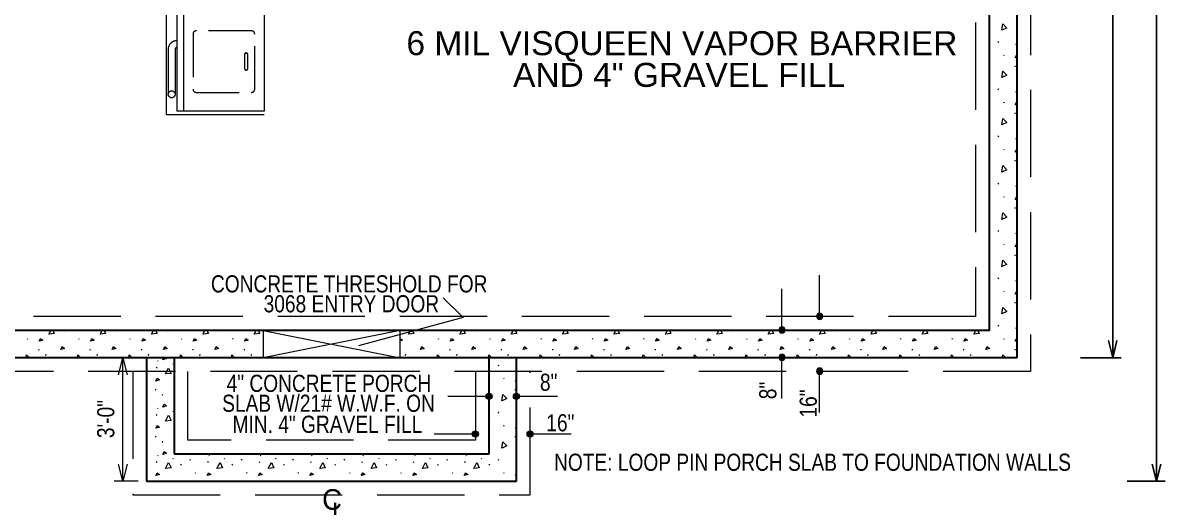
# Model space of a CAD drawing. Header units: inches. Extents: x -4443104 to -4439086, y 793046 to 798506.
# Drawn here: x -4441905.6 to -4441572.2, y 793559.1 to 793700.3 of the extents above; entities that cross this region are included whole.
import ezdxf
from ezdxf.enums import TextEntityAlignment as Align

# ---------------------------------------------------------------- set-up
doc = ezdxf.new("R2010")
doc.units = ezdxf.units.IN
doc.header["$MEASUREMENT"] = 0
doc.linetypes.add('DGN Style 2', pattern=[20.825219, 12.495132, -8.330088])
doc.linetypes.add('DGN Style 3', pattern=[35.653009, 25.466435, -10.186574])
doc.layers.get('Defpoints').update_dxf_attribs({"lineweight": 0})
doc.layers.add('(4)FND_DIM', color=4, linetype='Continuous', lineweight=0)
doc.layers.add('Level 3', color=7, linetype='Continuous', lineweight=0)
doc.styles.add('Style-Arial', font='arial.ttf')
doc.styles.add('Style-STANDARD', font='STANDARD.shx')
doc.styles.add('Style-WORKING', font='WORKING.shx')
doc.dimstyles.get("Standard").update_dxf_attribs({"dimtxt": 5, "dimasz": 4, "dimexe": 4, "dimexo": 4, "dimgap": 2.5, "dimtad": 1, "dimdec": 4, "dimzin": 11, "dimdsep": 46, "dimlunit": 4, "dimtxsty": 'Style-STANDARD', "dimblk": 'tick_1.0', "dimcen": 0.09, "dimazin": 3, "dimtfac": 1, "dimtdec": 4, "dimtofl": 0, "dimtmove": 1, "dimatfit": 1, "dimldrblk": 'tick_1.0', "dimfxl": 1, "dimfrac": 2, "dimtolj": 1, "dimtzin": 11, "dimarcsym": 0})

# ---------------------------------------------------------------- blocks, each defined once
blk = doc.blocks.new('BB-WASHDRY_2')
at = {"color": 0, "linetype": 'ByBlock', "lineweight": -2}
for p, q in [((-1.873, -0.905), (-1.873, -0.095)), ((-0.953, -0.095), (-1.873, -0.095)), ((-1.3, -0.016), (-1.716, -0.016)), ((-1.3, -0.079), (-1.716, -0.079)), ((-0.953, -0.905), (-0.953, -0.095)), ((-0.032, -0.095), (-0.953, -0.095)), ((-0.903, -0.095), (-0.857, -0.016)), ((-0.127, -0.016), (-0.857, -0.016)), ((-0.081, -0.095), (-0.127, -0.016)), ((-0.032, -0.905), (-0.032, -0.095)), ((-0.953, -0.159), (-1.873, -0.159)), ((-0.032, -0.159), (-0.953, -0.159)), ((-0.953, -0.905), (-1.873, -0.905)), ((-0.032, -0.905), (-0.953, -0.905))]:
    blk.add_line(p, q, dxfattribs=at)
at = {"color": 0, "linetype": 'ByBlock', "lineweight": -2, "ltscale": 0.03175}
for p, q in [((-1.699, -0.278), (-1.699, -0.786)), ((-1.159, -0.246), (-1.667, -0.246)), ((-1.127, -0.786), (-1.127, -0.278)), ((-1.349, -0.722), (-1.476, -0.722)), ((-1.667, -0.818), (-1.159, -0.818)), ((-1.476, -0.754), (-1.349, -0.754))]:
    blk.add_line(p, q, dxfattribs=at)
at = {"color": 0, "linetype": 'ByBlock', "lineweight": -2, "flags": 128}
blk.add_lwpolyline([(-1.905, -0.905), (-1.905, 0), (0, 0), (0, -0.905)], dxfattribs=at)
at = {"color": 0, "linetype": 'ByBlock', "lineweight": -2}
for centre, radius in [((-0.492, 0.064), 0.0635), ((-1.716, -0.048), 0.0318)]:
    blk.add_circle(centre, radius, dxfattribs=at)
for radius in [0.0794, 0.0159]:
    blk.add_arc((-1.3, -0.095), radius, 360, 90, dxfattribs=at)
at = {"color": 0, "linetype": 'ByBlock', "lineweight": -2, "ltscale": 0.03175}
for centre, radius, start, end in [((-1.667, -0.278), 0.0318, 90, 180), ((-1.159, -0.278), 0.0318, 0, 90), ((-1.476, -0.738), 0.0159, 90, 180), ((-1.476, -0.738), 0.0159, 180, 270), ((-1.349, -0.738), 0.0159, 0, 90), ((-1.349, -0.738), 0.0159, 270, 0), ((-1.667, -0.786), 0.0318, 180, 270), ((-1.159, -0.786), 0.0318, 270, 0)]:
    blk.add_arc(centre, radius, start, end, dxfattribs=at)
for p in [(-1.492, -0.738), (-1.334, -0.738)]:
    blk.add_point(p, dxfattribs=at)
blk = doc.blocks.new('WD_1')
at = {"layer": 'Level 3', "color": 7, "linetype": 'DGN Style 2', "lineweight": 0, "extrusion": (0, 0, -1), "xscale": 31.49606299212599, "yscale": -31.49606299212599, "zscale": 31.49606299212599, "rotation": 180}
blk.add_blockref('BB-WASHDRY_2', (-60, 0), dxfattribs=at)
blk = doc.blocks.new('TerminatorOpen_0.5-1')
at = {"color": 0, "linetype": 'ByBlock', "lineweight": -2}
for q in [(-1, 0.25), (-1, 0), (-1, -0.25)]:
    blk.add_line((0, 0), q, dxfattribs=at)
blk = doc.blocks.new('*D103')
at = {"layer": 'Defpoints', "color": 0, "linetype": 'Continuous', "lineweight": 13, "transparency": 16777216}
for p in [(-4441599.39, 793890.68), (-4441587.5, 793890.68), (-4441599.39, 793602.68)]:
    blk.add_point(p, dxfattribs=at)
at = {"layer": 'Level 3', "color": 0, "linetype": 'Continuous', "lineweight": -2, "transparency": 16777216}
for p, q in [((-4441596.89, 793890.68), (-4441585, 793890.68)), ((-4441587.5, 793607.68), (-4441587.5, 793885.68)), ((-4441596.89, 793602.68), (-4441585, 793602.68))]:
    blk.add_line(p, q, dxfattribs=at)
at = {"layer": 'Level 3', "color": 0, "linetype": 'Continuous', "lineweight": -2, "transparency": 16777216, "xscale": 5, "yscale": 5, "zscale": 5}
for p, rotation in [((-4441587.5, 793890.68), 90), ((-4441587.5, 793602.68), 270)]:
    blk.add_blockref('TerminatorOpen_0.5-1', p, dxfattribs=dict(at, rotation=rotation))
at = {"layer": 'Level 3', "color": 0, "linetype": 'Continuous', "lineweight": 13, "transparency": 16777216, "insert": (-4441592.55, 793746.68), "char_height": 5, "attachment_point": 5, "rotation": 90, "style": 'Style-Arial'}
blk.add_mtext('\\A1;\\H1x;\\W0.8;24\'-0"', dxfattribs=at)
blk = doc.blocks.new('tick_1.0')
at = {"layer": '(4)FND_DIM', "color": 4, "linetype": 'Continuous', "lineweight": 0}
blk.add_line((0.5, -0.5), (-0.5, 0.5), dxfattribs=at)
at = {"layer": 'Level 3', "color": 4, "linetype": 'Continuous', "lineweight": 0}
blk.add_line((0, 0), (-1, 0), dxfattribs=at)
blk = doc.blocks.new('CL')
at = {"layer": 'Level 3', "color": 7, "linetype": 'Continuous', "lineweight": 13, "style": 'Style-WORKING'}
for s, p in [('C', (-2.77, 3.96)), ('L', (0, 0))]:
    blk.add_text(s, height=6, dxfattribs=at).set_placement(p, align=Align.TOP_LEFT)
blk = doc.blocks.new('LT3_2')
at = {"layer": 'Level 3', "color": 7, "linetype": 'Continuous', "lineweight": 13, "extrusion": (0, 0, -1)}
for radius in [6, 5.52, 5.04, 4.56, 4.08, 3.6, 3.12, 2.64, 2.16, 1.68, 1.2, 0.72, 0.24]:
    blk.add_circle((0, 0), radius, dxfattribs=at)
blk = doc.blocks.new('*D184')
at = {"layer": 'Defpoints', "color": 0, "linetype": 'Continuous', "lineweight": 13, "transparency": 16777216}
for p in [(-4441603.45, 793890.68), (-4441585.82, 793566.68), (-4441574.69, 793566.68)]:
    blk.add_point(p, dxfattribs=at)
at = {"layer": 'Level 3', "color": 0, "linetype": 'Continuous', "lineweight": -2, "transparency": 16777216}
for p, q in [((-4441600.95, 793890.68), (-4441572.19, 793890.68)), ((-4441574.69, 793885.68), (-4441574.69, 793571.68)), ((-4441583.32, 793566.68), (-4441572.19, 793566.68))]:
    blk.add_line(p, q, dxfattribs=at)
at = {"layer": 'Level 3', "color": 0, "linetype": 'Continuous', "lineweight": -2, "transparency": 16777216, "xscale": 5, "yscale": 5, "zscale": 5}
for p, rotation in [((-4441574.69, 793890.68), 90), ((-4441574.69, 793566.68), 270)]:
    blk.add_blockref('TerminatorOpen_0.5-1', p, dxfattribs=dict(at, rotation=rotation))
at = {"layer": 'Level 3', "color": 0, "linetype": 'Continuous', "lineweight": 13, "transparency": 16777216, "insert": (-4441579.74, 793728.68), "char_height": 5, "attachment_point": 5, "rotation": 90, "style": 'Style-Arial'}
blk.add_mtext('\\A1;\\H1x;\\W0.8;27\'-0"', dxfattribs=at)

msp = doc.modelspace()

# ---------------------------------------------------------------- linework, layer by layer
at = {"color": 7, "linetype": 'Continuous', "lineweight": 13, "flags": 128}
for points in [[(-4441683.8636, 793603.1248), (-4441684.7449, 793603.0025)], [(-4441683.9171, 793603.0025), (-4441683.8749, 793603.0937)], [(-4441761.9075, 793591.2143), (-4441761.7853, 793592.0956)], [(-4441761.7853, 793591.2678), (-4441761.8764, 793591.2256)]]:
    msp.add_lwpolyline(points, dxfattribs=at)
at = {"layer": 'Level 3', "color": 1, "linetype": 'DGN Style 3', "lineweight": 13}
for p, q in [((-4441611.5141, 793894.6775), (-4441611.5141, 793598.6775)), ((-4441627.5141, 793878.6775), (-4441627.5141, 793614.6775)), ((-4441627.5141, 793614.6775), (-4442011.5141, 793614.6775)), ((-4441611.5141, 793598.6775), (-4442027.5141, 793598.6775)), ((-4441873.5141, 793598.6775), (-4441873.5141, 793562.6775)), ((-4441857.5141, 793578.6775), (-4441857.5141, 793598.6775)), ((-4441773.5141, 793598.6775), (-4441773.5141, 793578.6775)), ((-4441757.5141, 793562.6775), (-4441757.5141, 793598.6775)), ((-4441773.5141, 793578.6775), (-4441857.5141, 793578.6775)), ((-4441873.5141, 793562.6775), (-4441757.5141, 793562.6775))]:
    msp.add_line(p, q, dxfattribs=at)
at = {"layer": 'Level 3', "color": 2, "linetype": 'Continuous', "lineweight": 30}
for p, q in [((-4441615.5141, 793890.6775), (-4441615.5141, 793602.6775)), ((-4441623.5141, 793882.6775), (-4441623.5141, 793610.6775)), ((-4441623.5141, 793610.6775), (-4442015.5141, 793610.6775)), ((-4441615.5141, 793602.6775), (-4442023.5141, 793602.6775)), ((-4441869.5141, 793602.6775), (-4441869.5141, 793566.6775)), ((-4441861.5141, 793602.6775), (-4441861.5141, 793574.6775)), ((-4441769.5141, 793574.6775), (-4441769.5141, 793602.6775)), ((-4441761.5141, 793566.6775), (-4441761.5141, 793602.6775)), ((-4441861.5141, 793574.6775), (-4441769.5141, 793574.6775)), ((-4441869.5141, 793566.6775), (-4441761.5141, 793566.6775))]:
    msp.add_line(p, q, dxfattribs=at)
at = {"layer": 'Level 3', "color": 1, "linetype": 'Continuous', "lineweight": 0}
for p, q in [((-4441620.8863, 793694.6315), (-4441620.7528, 793694.9312)), ((-4441615.6914, 793693.9359), (-4441615.5579, 793694.2359)), ((-4441623.5141, 793693.3263), (-4441623.4501, 793693.4698)), ((-4441619.4208, 793691.039), (-4441619.2876, 793690.8392)), ((-4441616.0544, 793687.8444), (-4441616.021, 793687.5448)), ((-4441615.5141, 793690.3014), (-4441615.9243, 793690.1732)), ((-4441620.8863, 793680.8492), (-4441620.7528, 793681.1488)), ((-4441615.6914, 793680.1535), (-4441615.5579, 793680.4535)), ((-4441623.5141, 793679.544), (-4441623.4501, 793679.6874)), ((-4441619.4208, 793677.2567), (-4441619.2876, 793677.0568)), ((-4441616.0544, 793674.062), (-4441616.021, 793673.7624)), ((-4441615.5141, 793676.519), (-4441615.9243, 793676.3908)), ((-4441620.8863, 793667.0668), (-4441620.7528, 793667.3664)), ((-4441623.5141, 793665.7616), (-4441623.4501, 793665.905)), ((-4441615.6914, 793666.3712), (-4441615.5579, 793666.6712)), ((-4441619.4208, 793663.4743), (-4441619.2876, 793663.2744)), ((-4441615.5141, 793662.7366), (-4441615.9243, 793662.6084)), ((-4441616.0544, 793660.2797), (-4441616.021, 793659.98)), ((-4441623.5141, 793651.9792), (-4441623.4501, 793652.1227)), ((-4441620.8863, 793653.2844), (-4441620.7528, 793653.584)), ((-4441615.6914, 793652.5888), (-4441615.5579, 793652.8888)), ((-4441619.4208, 793649.6919), (-4441619.2876, 793649.492)), ((-4441615.5141, 793648.9543), (-4441615.9243, 793648.826)), ((-4441616.0544, 793646.4973), (-4441616.021, 793646.1977)), ((-4441623.5141, 793638.1968), (-4441623.4501, 793638.3403)), ((-4441620.8863, 793639.502), (-4441620.7528, 793639.8017)), ((-4441615.6914, 793638.8064), (-4441615.5579, 793639.1064)), ((-4441619.4208, 793635.9095), (-4441619.2876, 793635.7097)), ((-4441615.5141, 793635.1719), (-4441615.9243, 793635.0437)), ((-4441616.0544, 793632.7149), (-4441616.021, 793632.4153)), ((-4441623.5141, 793624.4145), (-4441623.4501, 793624.5579)), ((-4441620.8863, 793625.7197), (-4441620.7528, 793626.0193)), ((-4441615.6914, 793625.024), (-4441615.5579, 793625.324)), ((-4441619.4208, 793622.1272), (-4441619.2876, 793621.9273)), ((-4441615.5141, 793621.3895), (-4441615.9243, 793621.2613)), ((-4441616.0544, 793618.9325), (-4441616.021, 793618.6329)), ((-4441898.0791, 793609.577), (-4441897.4964, 793610.6775)), ((-4441893.5836, 793610.4759), (-4441893.4938, 793610.6775)), ((-4441883.0791, 793609.577), (-4441882.4964, 793610.6775)), ((-4441878.5836, 793610.4759), (-4441878.4938, 793610.6775)), ((-4441868.0791, 793609.577), (-4441867.4964, 793610.6775)), ((-4441863.5836, 793610.4759), (-4441863.4938, 793610.6775)), ((-4441853.0791, 793609.577), (-4441852.4964, 793610.6775)), ((-4441848.5836, 793610.4759), (-4441848.4938, 793610.6775)), ((-4441838.0791, 793609.577), (-4441837.4964, 793610.6775)), ((-4441793.0791, 793609.577), (-4441792.4964, 793610.6775)), ((-4441788.5836, 793610.4759), (-4441788.4938, 793610.6775)), ((-4441778.0791, 793609.577), (-4441777.4964, 793610.6775)), ((-4441773.5836, 793610.4759), (-4441773.4938, 793610.6775)), ((-4441763.0791, 793609.577), (-4441762.4964, 793610.6775)), ((-4441758.5836, 793610.4759), (-4441758.4938, 793610.6775)), ((-4441748.0791, 793609.577), (-4441747.4964, 793610.6775)), ((-4441743.5836, 793610.4759), (-4441743.4938, 793610.6775)), ((-4441733.0791, 793609.577), (-4441732.4964, 793610.6775)), ((-4441728.5836, 793610.4759), (-4441728.4938, 793610.6775)), ((-4441718.0791, 793609.577), (-4441717.4964, 793610.6775)), ((-4441713.5836, 793610.4759), (-4441713.4938, 793610.6775)), ((-4441703.0791, 793609.577), (-4441702.4964, 793610.6775)), ((-4441698.5836, 793610.4759), (-4441698.4938, 793610.6775)), ((-4441688.0791, 793609.577), (-4441687.4964, 793610.6775)), ((-4441683.5836, 793610.4759), (-4441683.4938, 793610.6775)), ((-4441673.0791, 793609.577), (-4441672.4964, 793610.6775)), ((-4441668.5836, 793610.4759), (-4441668.4938, 793610.6775)), ((-4441658.0791, 793609.577), (-4441657.4964, 793610.6775)), ((-4441653.5836, 793610.4759), (-4441653.4938, 793610.6775)), ((-4441643.0791, 793609.577), (-4441642.4964, 793610.6775)), ((-4441638.5836, 793610.4759), (-4441638.4938, 793610.6775)), ((-4441628.0791, 793609.577), (-4441627.4964, 793610.6775)), ((-4441623.5836, 793610.4759), (-4441623.4501, 793610.7755)), ((-4441620.8863, 793611.9373), (-4441620.7528, 793612.2369)), ((-4441615.6914, 793611.2417), (-4441615.5579, 793611.5417)), ((-4441904.4208, 793608.3448), (-4441904.2876, 793608.1449)), ((-4441889.4208, 793608.3448), (-4441889.2876, 793608.1449)), ((-4441874.4208, 793608.3448), (-4441874.2876, 793608.1449)), ((-4441859.4208, 793608.3448), (-4441859.2876, 793608.1449)), ((-4441844.4208, 793608.3448), (-4441844.2876, 793608.1449)), ((-4441784.4208, 793608.3448), (-4441784.2876, 793608.1449)), ((-4441769.4208, 793608.3448), (-4441769.2876, 793608.1449)), ((-4441754.4208, 793608.3448), (-4441754.2876, 793608.1449)), ((-4441739.4208, 793608.3448), (-4441739.2876, 793608.1449)), ((-4441724.4208, 793608.3448), (-4441724.2876, 793608.1449)), ((-4441709.4208, 793608.3448), (-4441709.2876, 793608.1449)), ((-4441694.4208, 793608.3448), (-4441694.2876, 793608.1449)), ((-4441679.4208, 793608.3448), (-4441679.2876, 793608.1449)), ((-4441664.4208, 793608.3448), (-4441664.2876, 793608.1449)), ((-4441649.4208, 793608.3448), (-4441649.2876, 793608.1449)), ((-4441634.4208, 793608.3448), (-4441634.2876, 793608.1449)), ((-4441619.4208, 793608.3448), (-4441619.2876, 793608.1449)), ((-4441615.5141, 793607.6071), (-4441615.9243, 793607.4789)), ((-4441901.0544, 793605.1502), (-4441901.021, 793604.8505)), ((-4441898.978, 793603.3828), (-4441898.8449, 793603.6828)), ((-4441886.0544, 793605.1502), (-4441886.021, 793604.8505)), ((-4441883.978, 793603.3828), (-4441883.8449, 793603.6828)), ((-4441871.0544, 793605.1502), (-4441871.021, 793604.8505)), ((-4441868.978, 793603.3828), (-4441868.8449, 793603.6828)), ((-4441856.0544, 793605.1502), (-4441856.021, 793604.8505)), ((-4441853.978, 793603.3828), (-4441853.8449, 793603.6828)), ((-4441841.0544, 793605.1502), (-4441841.021, 793604.8505)), ((-4441838.978, 793603.3828), (-4441838.8449, 793603.6828)), ((-4441793.978, 793603.3828), (-4441793.8449, 793603.6828)), ((-4441781.0544, 793605.1502), (-4441781.021, 793604.8505)), ((-4441778.978, 793603.3828), (-4441778.8449, 793603.6828)), ((-4441766.0544, 793605.1502), (-4441766.021, 793604.8505)), ((-4441763.978, 793603.3828), (-4441763.8449, 793603.6828)), ((-4441751.0544, 793605.1502), (-4441751.021, 793604.8505)), ((-4441748.978, 793603.3828), (-4441748.8449, 793603.6828)), ((-4441736.0544, 793605.1502), (-4441736.021, 793604.8505)), ((-4441733.978, 793603.3828), (-4441733.8449, 793603.6828)), ((-4441721.0544, 793605.1502), (-4441721.021, 793604.8505)), ((-4441718.978, 793603.3828), (-4441718.8449, 793603.6828)), ((-4441706.0544, 793605.1502), (-4441706.021, 793604.8505)), ((-4441703.978, 793603.3828), (-4441703.8449, 793603.6828)), ((-4441691.0544, 793605.1502), (-4441691.021, 793604.8505)), ((-4441688.978, 793603.3828), (-4441688.8449, 793603.6828)), ((-4441676.0544, 793605.1502), (-4441676.021, 793604.8505)), ((-4441673.978, 793603.3828), (-4441673.8449, 793603.6828)), ((-4441661.0544, 793605.1502), (-4441661.021, 793604.8505)), ((-4441658.978, 793603.3828), (-4441658.8449, 793603.6828)), ((-4441646.0544, 793605.1502), (-4441646.021, 793604.8505)), ((-4441643.978, 793603.3828), (-4441643.8449, 793603.6828)), ((-4441631.0544, 793605.1502), (-4441631.021, 793604.8505)), ((-4441628.978, 793603.3828), (-4441628.8449, 793603.6828)), ((-4441616.0544, 793605.1502), (-4441616.021, 793604.8505)), ((-4441866.3529, 793601.8587), (-4441866.2194, 793601.6588)), ((-4441864.8255, 793602.0908), (-4441864.5438, 793602.6775)), ((-4441861.8671, 793601.0112), (-4441861.734, 793600.8113)), ((-4441766.8001, 793600.3594), (-4441766.6666, 793600.659)), ((-4441866.6052, 793599.6638), (-4441866.4717, 793599.9638)), ((-4441769.4975, 793598.898), (-4441769.364, 793599.1977)), ((-4441761.6052, 793599.6638), (-4441761.5141, 793599.8687)), ((-4441765.3346, 793596.7669), (-4441765.2015, 793596.567)), ((-4441761.8381, 793595.901), (-4441761.5141, 793596.5765)), ((-4441761.5141, 793596.0023), (-4441761.8381, 793595.901)), ((-4441866.9682, 793593.5723), (-4441866.9349, 793593.2727)), ((-4441864.8919, 793591.8049), (-4441864.7587, 793592.1049)), ((-4441761.9682, 793593.5723), (-4441761.9349, 793593.2727)), ((-4441866.3529, 793588.0763), (-4441866.2194, 793587.8764)), ((-4441861.8671, 793587.2288), (-4441861.734, 793587.0289)), ((-4441866.6052, 793585.8814), (-4441866.4717, 793586.1814)), ((-4441769.4975, 793585.1157), (-4441769.364, 793585.4153)), ((-4441766.8001, 793586.577), (-4441766.6666, 793586.8767)), ((-4441761.6052, 793585.8814), (-4441761.5141, 793586.0863)), ((-4441765.3346, 793582.9845), (-4441765.2015, 793582.7847)), ((-4441761.8381, 793582.1187), (-4441761.5141, 793582.7942)), ((-4441761.5141, 793582.2199), (-4441761.8381, 793582.1187)), ((-4441866.9682, 793579.7899), (-4441866.9349, 793579.4903)), ((-4441864.8919, 793578.0225), (-4441864.7587, 793578.3225)), ((-4441761.9682, 793579.7899), (-4441761.9349, 793579.4903)), ((-4441866.3529, 793574.2939), (-4441866.2194, 793574.094)), ((-4441851.3529, 793574.2939), (-4441851.2194, 793574.094)), ((-4441849.8255, 793574.526), (-4441849.7528, 793574.6775)), ((-4441849.3408, 793574.6775), (-4441849.8255, 793574.526)), ((-4441836.3529, 793574.2939), (-4441836.2194, 793574.094)), ((-4441834.8255, 793574.526), (-4441834.7528, 793574.6775)), ((-4441834.3408, 793574.6775), (-4441834.8255, 793574.526)), ((-4441821.3529, 793574.2939), (-4441821.2194, 793574.094)), ((-4441819.8255, 793574.526), (-4441819.7528, 793574.6775)), ((-4441819.3408, 793574.6775), (-4441819.8255, 793574.526)), ((-4441806.3529, 793574.2939), (-4441806.2194, 793574.094)), ((-4441804.8255, 793574.526), (-4441804.7528, 793574.6775)), ((-4441804.3408, 793574.6775), (-4441804.8255, 793574.526)), ((-4441791.3529, 793574.2939), (-4441791.2194, 793574.094)), ((-4441789.8255, 793574.526), (-4441789.7528, 793574.6775)), ((-4441789.3408, 793574.6775), (-4441789.8255, 793574.526)), ((-4441776.3529, 793574.2939), (-4441776.2194, 793574.094)), ((-4441774.8255, 793574.526), (-4441774.7528, 793574.6775)), ((-4441774.3408, 793574.6775), (-4441774.8255, 793574.526)), ((-4441866.6052, 793572.099), (-4441866.4717, 793572.399)), ((-4441861.8671, 793573.4464), (-4441861.734, 793573.2465)), ((-4441859.4975, 793571.3333), (-4441859.364, 793571.6329)), ((-4441856.8001, 793572.7947), (-4441856.6666, 793573.0943)), ((-4441851.6052, 793572.099), (-4441851.4717, 793572.399)), ((-4441846.8671, 793573.4464), (-4441846.734, 793573.2465)), ((-4441844.4975, 793571.3333), (-4441844.364, 793571.6329)), ((-4441841.8001, 793572.7947), (-4441841.6666, 793573.0943)), ((-4441836.6052, 793572.099), (-4441836.4717, 793572.399)), ((-4441831.8671, 793573.4464), (-4441831.734, 793573.2465)), ((-4441829.4975, 793571.3333), (-4441829.364, 793571.6329)), ((-4441826.8001, 793572.7947), (-4441826.6666, 793573.0943)), ((-4441821.6052, 793572.099), (-4441821.4717, 793572.399)), ((-4441816.8671, 793573.4464), (-4441816.734, 793573.2465)), ((-4441814.4975, 793571.3333), (-4441814.364, 793571.6329)), ((-4441811.8001, 793572.7947), (-4441811.6666, 793573.0943)), ((-4441806.6052, 793572.099), (-4441806.4717, 793572.399)), ((-4441801.8671, 793573.4464), (-4441801.734, 793573.2465)), ((-4441799.4975, 793571.3333), (-4441799.364, 793571.6329)), ((-4441796.8001, 793572.7947), (-4441796.6666, 793573.0943)), ((-4441791.6052, 793572.099), (-4441791.4717, 793572.399)), ((-4441786.8671, 793573.4464), (-4441786.734, 793573.2465)), ((-4441784.4975, 793571.3333), (-4441784.364, 793571.6329)), ((-4441781.8001, 793572.7947), (-4441781.6666, 793573.0943)), ((-4441776.6052, 793572.099), (-4441776.4717, 793572.399)), ((-4441771.8671, 793573.4464), (-4441771.734, 793573.2465)), ((-4441769.4975, 793571.3333), (-4441769.364, 793571.6329)), ((-4441766.8001, 793572.7947), (-4441766.6666, 793573.0943)), ((-4441761.6052, 793572.099), (-4441761.5141, 793572.304)), ((-4441855.3346, 793569.2022), (-4441855.2015, 793569.0023)), ((-4441840.3346, 793569.2022), (-4441840.2015, 793569.0023)), ((-4441825.3346, 793569.2022), (-4441825.2015, 793569.0023)), ((-4441810.3346, 793569.2022), (-4441810.2015, 793569.0023)), ((-4441795.3346, 793569.2022), (-4441795.2015, 793569.0023)), ((-4441780.3346, 793569.2022), (-4441780.2015, 793569.0023)), ((-4441765.3346, 793569.2022), (-4441765.2015, 793569.0023)), ((-4441761.8381, 793568.3363), (-4441761.5141, 793569.0118)), ((-4441761.5141, 793568.4376), (-4441761.8381, 793568.3363))]:
    msp.add_line(p, q, dxfattribs=at)
at = {"layer": 'Level 3', "color": 7, "linetype": 'Continuous', "lineweight": 13}
for p, q in [((-4441673.0816, 793614.7744), (-4441673.0816, 793626.7822)), ((-4441684.0549, 793610.7744), (-4441684.0549, 793622.7822)), ((-4441782.9398, 793620.1113), (-4441777.1092, 793614.4128)), ((-4441777.1092, 793614.4128), (-4441807.6179, 793606.1364)), ((-4441795.5141, 793610.6775), (-4441835.5141, 793610.6775)), ((-4441835.5141, 793610.6775), (-4441835.5141, 793602.6775)), ((-4441835.5141, 793610.6775), (-4441795.5141, 793602.6775)), ((-4441795.5141, 793610.6775), (-4441835.5141, 793602.6775)), ((-4441795.5141, 793602.6775), (-4441795.5141, 793610.6775)), ((-4441872.0141, 793602.6775), (-4441878.9439, 793602.6775)), ((-4441876.4439, 793566.6775), (-4441876.4439, 793602.6775)), ((-4441835.5141, 793602.6775), (-4441795.5141, 793602.6775)), ((-4441684.0549, 793590.7667), (-4441684.0549, 793602.7744)), ((-4441673.0816, 793586.7667), (-4441673.0816, 793598.7744)), ((-4441769.5571, 793591.4056), (-4441781.5649, 793591.4056)), ((-4441749.5494, 793591.4056), (-4441761.5571, 793591.4056)), ((-4441773.5571, 793580.4323), (-4441785.5649, 793580.4323)), ((-4441745.5494, 793580.4323), (-4441757.5571, 793580.4323)), ((-4441872.0141, 793566.6775), (-4441878.9439, 793566.6775))]:
    msp.add_line(p, q, dxfattribs=at)
at = {"layer": 'Level 3', "color": 1, "linetype": 'Continuous', "lineweight": 0, "flags": 128}
for points in [[(-4441619.8651, 793698.1498), (-4441619.6011, 793700.0529), (-4441618.4086, 793698.8214), (-4441619.834, 793698.161)], [(-4441615.9243, 793690.1732), (-4441615.5249, 793691.0057), (-4441615.5141, 793690.9975)], [(-4441623.5141, 793688.1283), (-4441623.5105, 793688.1257), (-4441623.5141, 793688.1246)], [(-4441619.8651, 793684.3674), (-4441619.6011, 793686.2705), (-4441618.4086, 793685.039), (-4441619.834, 793684.3787)], [(-4441615.9243, 793676.3908), (-4441615.5249, 793677.2233), (-4441615.5141, 793677.2152)], [(-4441623.5141, 793674.346), (-4441623.5105, 793674.3433), (-4441623.5141, 793674.3422)], [(-4441619.8651, 793670.585), (-4441619.6011, 793672.4882), (-4441618.4086, 793671.2567), (-4441619.834, 793670.5963)], [(-4441623.5141, 793660.5636), (-4441623.5105, 793660.5609), (-4441623.5141, 793660.5598)], [(-4441615.9243, 793662.6084), (-4441615.5249, 793663.4409), (-4441615.5141, 793663.4328)], [(-4441619.8651, 793656.8027), (-4441619.6011, 793658.7058), (-4441618.4086, 793657.4743), (-4441619.834, 793656.8139)], [(-4441615.9243, 793648.826), (-4441615.5249, 793649.6585), (-4441615.5141, 793649.6504)], [(-4441623.5141, 793646.7812), (-4441623.5105, 793646.7785), (-4441623.5141, 793646.7774)], [(-4441619.8651, 793643.0203), (-4441619.6011, 793644.9234), (-4441618.4086, 793643.6919), (-4441619.834, 793643.0315)], [(-4441615.9243, 793635.0437), (-4441615.5249, 793635.8762), (-4441615.5141, 793635.868)], [(-4441623.5141, 793632.9988), (-4441623.5105, 793632.9962), (-4441623.5141, 793632.9951)], [(-4441619.8651, 793629.2379), (-4441619.6011, 793631.141), (-4441618.4086, 793629.9095), (-4441619.834, 793629.2492)], [(-4441615.9243, 793621.2613), (-4441615.5249, 793622.0938), (-4441615.5141, 793622.0857)], [(-4441623.5141, 793619.2165), (-4441623.5105, 793619.2138), (-4441623.5141, 793619.2127)], [(-4441619.8651, 793615.4555), (-4441619.6011, 793617.3587), (-4441618.4086, 793616.1272), (-4441619.834, 793615.4668)], [(-4441896.9128, 793610.6775), (-4441896.4805, 793609.7102), (-4441898.0458, 793609.577)], [(-4441881.9128, 793610.6775), (-4441881.4805, 793609.7102), (-4441883.0458, 793609.577)], [(-4441866.9128, 793610.6775), (-4441866.4805, 793609.7102), (-4441868.0458, 793609.577)], [(-4441851.9128, 793610.6775), (-4441851.4805, 793609.7102), (-4441853.0458, 793609.577)], [(-4441836.9128, 793610.6775), (-4441836.4805, 793609.7102), (-4441838.0458, 793609.577)], [(-4441791.9128, 793610.6775), (-4441791.4805, 793609.7102), (-4441793.0458, 793609.577)], [(-4441776.9128, 793610.6775), (-4441776.4805, 793609.7102), (-4441778.0458, 793609.577)], [(-4441761.9128, 793610.6775), (-4441761.4805, 793609.7102), (-4441763.0458, 793609.577)], [(-4441746.9128, 793610.6775), (-4441746.4805, 793609.7102), (-4441748.0458, 793609.577)], [(-4441731.9128, 793610.6775), (-4441731.4805, 793609.7102), (-4441733.0458, 793609.577)], [(-4441716.9128, 793610.6775), (-4441716.4805, 793609.7102), (-4441718.0458, 793609.577)], [(-4441701.9128, 793610.6775), (-4441701.4805, 793609.7102), (-4441703.0458, 793609.577)], [(-4441686.9128, 793610.6775), (-4441686.4805, 793609.7102), (-4441688.0458, 793609.577)], [(-4441671.9128, 793610.6775), (-4441671.4805, 793609.7102), (-4441673.0458, 793609.577)], [(-4441656.9128, 793610.6775), (-4441656.4805, 793609.7102), (-4441658.0458, 793609.577)], [(-4441641.9128, 793610.6775), (-4441641.4805, 793609.7102), (-4441643.0458, 793609.577)], [(-4441626.9128, 793610.6775), (-4441626.4805, 793609.7102), (-4441628.0458, 793609.577)], [(-4441900.9243, 793607.4789), (-4441900.5249, 793608.3114), (-4441899.8589, 793607.8119), (-4441900.9243, 793607.4789)], [(-4441885.9243, 793607.4789), (-4441885.5249, 793608.3114), (-4441884.8589, 793607.8119), (-4441885.9243, 793607.4789)], [(-4441870.9243, 793607.4789), (-4441870.5249, 793608.3114), (-4441869.8589, 793607.8119), (-4441870.9243, 793607.4789)], [(-4441855.9243, 793607.4789), (-4441855.5249, 793608.3114), (-4441854.8589, 793607.8119), (-4441855.9243, 793607.4789)], [(-4441840.9243, 793607.4789), (-4441840.5249, 793608.3114), (-4441839.8589, 793607.8119), (-4441840.9243, 793607.4789)], [(-4441795.5141, 793608.3033), (-4441794.8589, 793607.8119), (-4441795.5141, 793607.6071)], [(-4441780.9243, 793607.4789), (-4441780.5249, 793608.3114), (-4441779.8589, 793607.8119), (-4441780.9243, 793607.4789)], [(-4441765.9243, 793607.4789), (-4441765.5249, 793608.3114), (-4441764.8589, 793607.8119), (-4441765.9243, 793607.4789)], [(-4441750.9243, 793607.4789), (-4441750.5249, 793608.3114), (-4441749.8589, 793607.8119), (-4441750.9243, 793607.4789)], [(-4441735.9243, 793607.4789), (-4441735.5249, 793608.3114), (-4441734.8589, 793607.8119), (-4441735.9243, 793607.4789)], [(-4441720.9243, 793607.4789), (-4441720.5249, 793608.3114), (-4441719.8589, 793607.8119), (-4441720.9243, 793607.4789)], [(-4441705.9243, 793607.4789), (-4441705.5249, 793608.3114), (-4441704.8589, 793607.8119), (-4441705.9243, 793607.4789)], [(-4441690.9243, 793607.4789), (-4441690.5249, 793608.3114), (-4441689.8589, 793607.8119), (-4441690.9243, 793607.4789)], [(-4441675.9243, 793607.4789), (-4441675.5249, 793608.3114), (-4441674.8589, 793607.8119), (-4441675.9243, 793607.4789)], [(-4441660.9243, 793607.4789), (-4441660.5249, 793608.3114), (-4441659.8589, 793607.8119), (-4441660.9243, 793607.4789)], [(-4441645.9243, 793607.4789), (-4441645.5249, 793608.3114), (-4441644.8589, 793607.8119), (-4441645.9243, 793607.4789)], [(-4441630.9243, 793607.4789), (-4441630.5249, 793608.3114), (-4441629.8589, 793607.8119), (-4441630.9243, 793607.4789)], [(-4441615.9243, 793607.4789), (-4441615.5249, 793608.3114), (-4441615.5141, 793608.3033)], [(-4441894.5759, 793605.0984), (-4441894.1765, 793605.9309), (-4441893.5105, 793605.4314), (-4441894.5759, 793605.0984)], [(-4441879.5759, 793605.0984), (-4441879.1765, 793605.9309), (-4441878.5105, 793605.4314), (-4441879.5759, 793605.0984)], [(-4441864.5759, 793605.0984), (-4441864.1765, 793605.9309), (-4441863.5105, 793605.4314), (-4441864.5759, 793605.0984)], [(-4441849.5759, 793605.0984), (-4441849.1765, 793605.9309), (-4441848.5105, 793605.4314), (-4441849.5759, 793605.0984)], [(-4441789.5759, 793605.0984), (-4441789.1765, 793605.9309), (-4441788.5105, 793605.4314), (-4441789.5759, 793605.0984)], [(-4441774.5759, 793605.0984), (-4441774.1765, 793605.9309), (-4441773.5105, 793605.4314), (-4441774.5759, 793605.0984)], [(-4441759.5759, 793605.0984), (-4441759.1765, 793605.9309), (-4441758.5105, 793605.4314), (-4441759.5759, 793605.0984)], [(-4441744.5759, 793605.0984), (-4441744.1765, 793605.9309), (-4441743.5105, 793605.4314), (-4441744.5759, 793605.0984)], [(-4441729.5759, 793605.0984), (-4441729.1765, 793605.9309), (-4441728.5105, 793605.4314), (-4441729.5759, 793605.0984)], [(-4441714.5759, 793605.0984), (-4441714.1765, 793605.9309), (-4441713.5105, 793605.4314), (-4441714.5759, 793605.0984)], [(-4441699.5759, 793605.0984), (-4441699.1765, 793605.9309), (-4441698.5105, 793605.4314), (-4441699.5759, 793605.0984)], [(-4441684.5759, 793605.0984), (-4441684.1765, 793605.9309), (-4441683.5105, 793605.4314), (-4441684.5759, 793605.0984)], [(-4441669.5759, 793605.0984), (-4441669.1765, 793605.9309), (-4441668.5105, 793605.4314), (-4441669.5759, 793605.0984)], [(-4441654.5759, 793605.0984), (-4441654.1765, 793605.9309), (-4441653.5105, 793605.4314), (-4441654.5759, 793605.0984)], [(-4441639.5759, 793605.0984), (-4441639.1765, 793605.9309), (-4441638.5105, 793605.4314), (-4441639.5759, 793605.0984)], [(-4441624.5759, 793605.0984), (-4441624.1765, 793605.9309), (-4441623.5105, 793605.4314), (-4441624.5759, 793605.0984)], [(-4441904.7258, 793602.6775), (-4441904.6011, 793603.5763), (-4441903.7308, 793602.6775)], [(-4441889.7258, 793602.6775), (-4441889.6011, 793603.5763), (-4441888.7308, 793602.6775)], [(-4441874.7258, 793602.6775), (-4441874.6011, 793603.5763), (-4441873.7308, 793602.6775)], [(-4441864.098, 793602.6775), (-4441863.7597, 793602.4238), (-4441864.8255, 793602.0908)], [(-4441859.7258, 793602.6775), (-4441859.6011, 793603.5763), (-4441858.7308, 793602.6775)], [(-4441844.7258, 793602.6775), (-4441844.6011, 793603.5763), (-4441843.7308, 793602.6775)], [(-4441784.7258, 793602.6775), (-4441784.6011, 793603.5763), (-4441783.7308, 793602.6775)], [(-4441769.7258, 793602.6775), (-4441769.6011, 793603.5763), (-4441768.7308, 793602.6775)], [(-4441754.7258, 793602.6775), (-4441754.6011, 793603.5763), (-4441753.7308, 793602.6775)], [(-4441739.7258, 793602.6775), (-4441739.6011, 793603.5763), (-4441738.7308, 793602.6775)], [(-4441724.7258, 793602.6775), (-4441724.6011, 793603.5763), (-4441723.7308, 793602.6775)], [(-4441709.7258, 793602.6775), (-4441709.6011, 793603.5763), (-4441708.7308, 793602.6775)], [(-4441694.7258, 793602.6775), (-4441694.6011, 793603.5763), (-4441693.7308, 793602.6775)], [(-4441679.7258, 793602.6775), (-4441679.6011, 793603.5763), (-4441678.7308, 793602.6775)], [(-4441664.7258, 793602.6775), (-4441664.6011, 793603.5763), (-4441663.7308, 793602.6775)], [(-4441649.7258, 793602.6775), (-4441649.6011, 793603.5763), (-4441648.7308, 793602.6775)], [(-4441634.7258, 793602.6775), (-4441634.6011, 793603.5763), (-4441633.7308, 793602.6775)], [(-4441619.7258, 793602.6775), (-4441619.6011, 793603.5763), (-4441618.7308, 793602.6775)], [(-4441863.993, 793597.9992), (-4441863.0937, 793599.6972), (-4441862.3944, 793598.1323), (-4441863.9596, 793597.9992)], [(-4441866.8381, 793595.901), (-4441866.4387, 793596.7335), (-4441865.7727, 793596.234), (-4441866.8381, 793595.901)], [(-4441769.5141, 793593.9208), (-4441769.4244, 793593.8535), (-4441769.5141, 793593.8255)], [(-4441869.5141, 793590.9647), (-4441869.3225, 793590.7669), (-4441869.5141, 793590.6782)], [(-4441765.779, 793590.0953), (-4441765.515, 793591.9984), (-4441764.3225, 793590.7669), (-4441765.7479, 793590.1065)], [(-4441864.8255, 793588.3084), (-4441864.4257, 793589.1409), (-4441863.7597, 793588.6414), (-4441864.8255, 793588.3084)], [(-4441863.993, 793584.2168), (-4441863.0937, 793585.9148), (-4441862.3944, 793584.3499), (-4441863.9596, 793584.2168)], [(-4441866.8381, 793582.1187), (-4441866.4387, 793582.9512), (-4441865.7727, 793582.4517), (-4441866.8381, 793582.1187)], [(-4441869.5141, 793577.1824), (-4441869.3225, 793576.9845), (-4441869.5141, 793576.8958)], [(-4441769.5141, 793580.1384), (-4441769.4244, 793580.0712), (-4441769.5141, 793580.0431)], [(-4441765.779, 793576.3129), (-4441765.515, 793578.216), (-4441764.3225, 793576.9845), (-4441765.7479, 793576.3242)], [(-4441864.8255, 793574.526), (-4441864.4257, 793575.3585), (-4441863.7597, 793574.859), (-4441864.8255, 793574.526)], [(-4441863.993, 793570.4344), (-4441863.0937, 793572.1324), (-4441862.3944, 793570.5675), (-4441863.9596, 793570.4344)], [(-4441848.993, 793570.4344), (-4441848.0937, 793572.1324), (-4441847.3944, 793570.5675), (-4441848.9596, 793570.4344)], [(-4441833.993, 793570.4344), (-4441833.0937, 793572.1324), (-4441832.3944, 793570.5675), (-4441833.9596, 793570.4344)], [(-4441818.993, 793570.4344), (-4441818.0937, 793572.1324), (-4441817.3944, 793570.5675), (-4441818.9596, 793570.4344)], [(-4441803.993, 793570.4344), (-4441803.0937, 793572.1324), (-4441802.3944, 793570.5675), (-4441803.9596, 793570.4344)], [(-4441788.993, 793570.4344), (-4441788.0937, 793572.1324), (-4441787.3944, 793570.5675), (-4441788.9596, 793570.4344)], [(-4441773.993, 793570.4344), (-4441773.0937, 793572.1324), (-4441772.3944, 793570.5675), (-4441773.9596, 793570.4344)], [(-4441866.8381, 793568.3363), (-4441866.4387, 793569.1688), (-4441865.7727, 793568.6693), (-4441866.8381, 793568.3363)], [(-4441851.8381, 793568.3363), (-4441851.4387, 793569.1688), (-4441850.7727, 793568.6693), (-4441851.8381, 793568.3363)], [(-4441836.8381, 793568.3363), (-4441836.4387, 793569.1688), (-4441835.7727, 793568.6693), (-4441836.8381, 793568.3363)], [(-4441821.8381, 793568.3363), (-4441821.4387, 793569.1688), (-4441820.7727, 793568.6693), (-4441821.8381, 793568.3363)], [(-4441806.8381, 793568.3363), (-4441806.4387, 793569.1688), (-4441805.7727, 793568.6693), (-4441806.8381, 793568.3363)], [(-4441791.8381, 793568.3363), (-4441791.4387, 793569.1688), (-4441790.7727, 793568.6693), (-4441791.8381, 793568.3363)], [(-4441776.8381, 793568.3363), (-4441776.4387, 793569.1688), (-4441775.7727, 793568.6693), (-4441776.8381, 793568.3363)], [(-4441860.1435, 793566.6775), (-4441860.0904, 793566.7883), (-4441859.9426, 793566.6775)], [(-4441845.1435, 793566.6775), (-4441845.0904, 793566.7883), (-4441844.9426, 793566.6775)], [(-4441830.1435, 793566.6775), (-4441830.0904, 793566.7883), (-4441829.9426, 793566.6775)], [(-4441815.1435, 793566.6775), (-4441815.0904, 793566.7883), (-4441814.9426, 793566.6775)], [(-4441800.1435, 793566.6775), (-4441800.0904, 793566.7883), (-4441799.9426, 793566.6775)], [(-4441785.1435, 793566.6775), (-4441785.0904, 793566.7883), (-4441784.9426, 793566.6775)], [(-4441770.1435, 793566.6775), (-4441770.0904, 793566.7883), (-4441769.9426, 793566.6775)]]:
    msp.add_lwpolyline(points, dxfattribs=at)
at = {"layer": 'Level 3', "color": 7, "linetype": 'Continuous', "lineweight": 13, "flags": 128}
for points in [[(-4441877.6939, 793597.6775), (-4441876.4439, 793602.6775), (-4441875.1939, 793597.6775)], [(-4441875.1939, 793571.6775), (-4441876.4439, 793566.6775), (-4441877.6939, 793571.6775)]]:
    msp.add_lwpolyline(points, dxfattribs=at)

# ---------------------------------------------------------------- block references
at = {"layer": 'Level 3', "color": 7, "linetype": 'DGN Style 2', "lineweight": 0, "rotation": 90}
msp.add_blockref('WD_1', (-4441863.7179, 793673.5336), dxfattribs=at)
at = {"layer": 'Level 3', "color": 7, "linetype": 'Continuous', "lineweight": 13, "xscale": 0.1499990686758433, "yscale": 0.1499990686758433, "zscale": 0.1499990686758433, "rotation": 89.99999999999999}
for p in [(-4441673.0816, 793614.7744), (-4441684.0549, 793610.7744), (-4441684.0549, 793602.7744), (-4441673.0816, 793598.7744)]:
    msp.add_blockref('LT3_2', p, dxfattribs=at)
at = {"layer": 'Level 3', "color": 7, "linetype": 'Continuous', "lineweight": 13, "extrusion": (0, 0, -1), "xscale": 0.1499990686758433, "yscale": 0.1499990686758433, "zscale": 0.1499990686758433}
for p in [(4441769.5571, 793591.4056), (4441761.5571, 793591.4056), (4441773.5571, 793580.4323), (4441757.5571, 793580.4323)]:
    msp.add_blockref('LT3_2', p, dxfattribs=at)
at = {"layer": 'Level 3', "color": 7, "linetype": 'Continuous', "lineweight": 13}
msp.add_blockref('CL', (-4441815.5093, 793560.4072), dxfattribs=at)

# ---------------------------------------------------------------- texts
at = {"layer": 'Level 3', "color": 7, "linetype": 'Continuous', "lineweight": 13, "style": 'Style-Arial'}
for s, p in [('6 MIL VISQUEEN VAPOR BARRIER', (-4441713.2539, 793694.4046)), ('AND 4" GRAVEL FILL', (-4441714.0648, 793685.1713))]:
    msp.add_text(s, height=7, dxfattribs=at).set_placement(p, align=Align.MIDDLE_CENTER)
at = {"layer": 'Level 3', "color": 120, "linetype": 'Continuous', "lineweight": 0, "style": 'Style-Arial', "width": 0.8}
for s, p in [('CONCRETE THRESHOLD FOR', (-4441850.7383, 793621.7263)), ('3068 ENTRY DOOR', (-4441835.3648, 793615.9254))]:
    msp.add_text(s, height=5, dxfattribs=at).set_placement(p)
at = {"layer": 'Level 3', "color": 7, "linetype": 'Continuous', "lineweight": 13, "style": 'Style-Arial', "width": 0.8}
for s, p in [('4" CONCRETE PORCH', (-4441786.428, 793592.7275)), ('SLAB W/21# W.W.F. ON', (-4441785.3667, 793586.9185)), ('MIN. 4" GRAVEL FILL', (-4441789.0377, 793580.7911))]:
    msp.add_text(s, height=5, dxfattribs=at).set_placement(p, align=Align.RIGHT)
for s, p in [('8"', (-4441752.1513, 793595.5354)), ('16"', (-4441748.7367, 793583.7335))]:
    msp.add_text(s, height=5, dxfattribs=at).set_placement(p, align=Align.MIDDLE_CENTER)
for s, p in [('8"', (-4441688.1847, 793593.1429)), ('16"', (-4441676.3828, 793589.3472))]:
    msp.add_text(s, height=5, rotation=90, dxfattribs=at).set_placement(p, align=Align.MIDDLE_CENTER)
at = {"layer": 'Level 3', "color": 7, "linetype": 'Continuous', "lineweight": 0, "style": 'Style-Arial', "width": 0.8}
msp.add_text('3\'-0"', height=5, rotation=90, dxfattribs=at).set_placement((-4441881.4439, 793579.2461), align=Align.MIDDLE_LEFT)
at = {"layer": 'Level 3', "color": 7, "linetype": 'Continuous', "lineweight": 13, "style": 'Style-Arial', "width": 0.8}
msp.add_text('NOTE: LOOP PIN PORCH SLAB TO FOUNDATION WALLS', height=5, dxfattribs=at).set_placement((-4441750.5773, 793569.7198))

# ---------------------------------------------------------------- dimensions: what is measured, and where the dimension line sits
at = {"layer": 'Level 3', "color": 7, "linetype": 'Continuous', "lineweight": 13}
for base, p1, p2, angle, picture, middle in [((-4441574.6873, 793566.6775), (-4441603.4516, 793890.6775), (-4441585.8194, 793566.6775), 270, '*D184', (-4441579.7402, 793728.6775)), ((-4441587.4985, 793890.6775), (-4441599.3872, 793602.6775), (-4441599.3872, 793890.6775), 90, '*D103', (-4441592.5514, 793746.6775))]:
    dim = msp.add_linear_dim(base=base, p1=p1, p2=p2, angle=angle, text='\\H1x;\\W0.8;<>', dimstyle='Standard', override={"dimasz": 5, "dimexe": 2.5, "dimexo": 2.5, "dimdec": 3, "dimtxsty": 'Style-Arial', "dimblk": 'TerminatorOpen_0.5-1', "dimtdec": 3, "dimtmove": 0, "dimfrac": 0}, dxfattribs=at)
    dim.commit()
    dim.dimension.update_dxf_attribs({"geometry": picture, "text_midpoint": middle})

doc.saveas('drawing.dxf')
